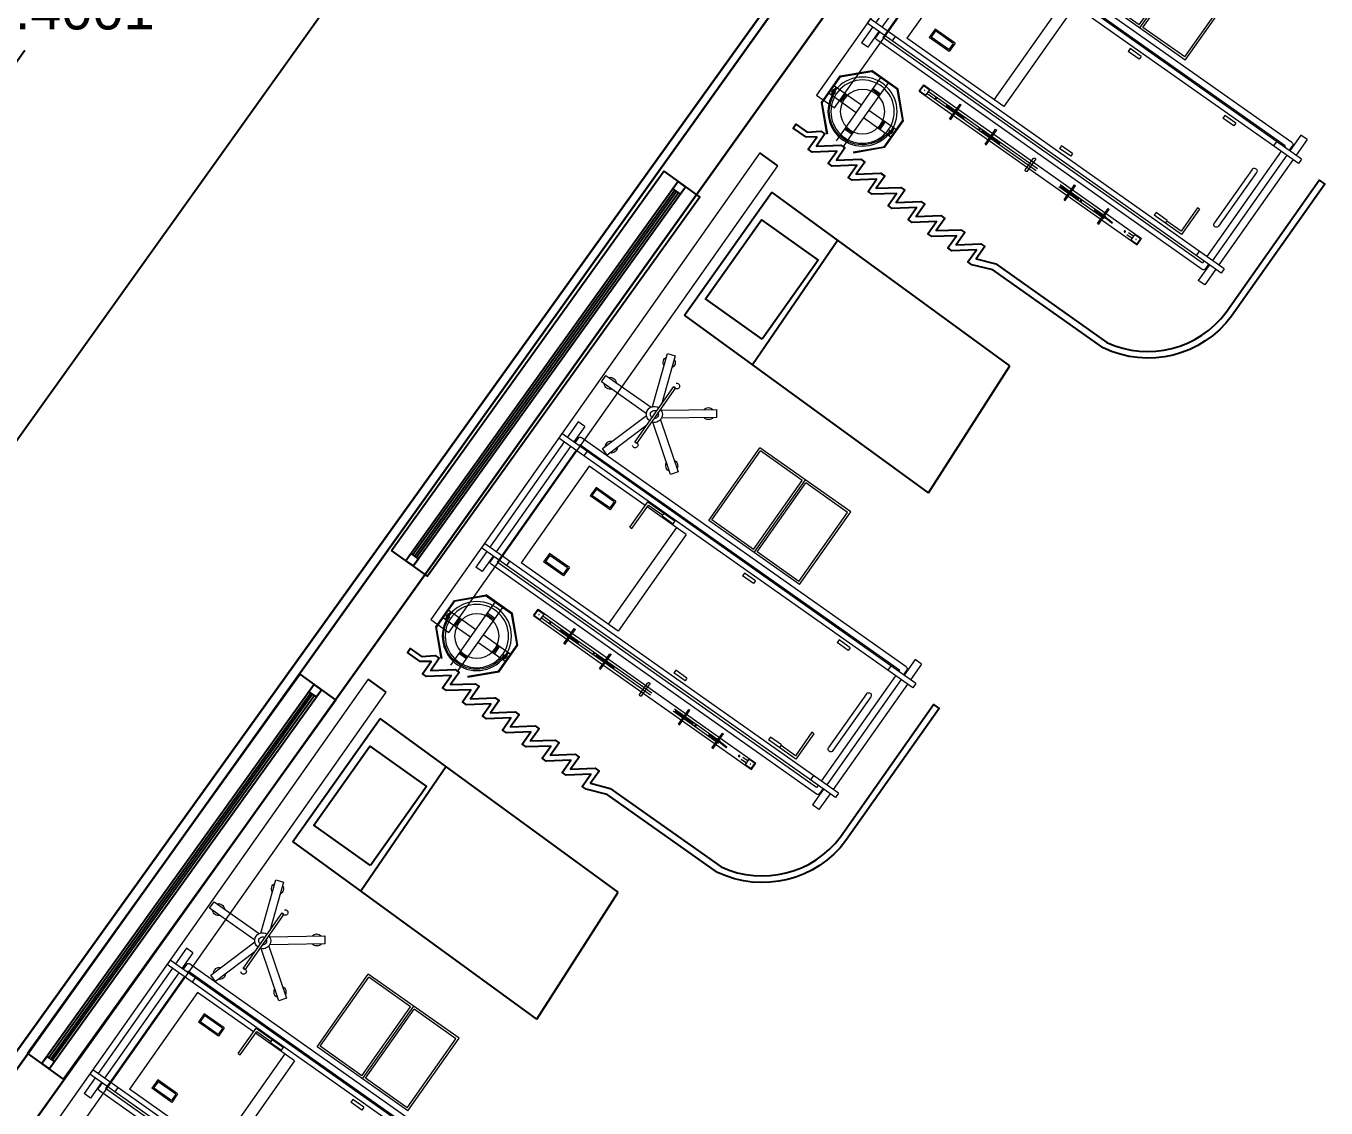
# Model space of a CAD drawing. Header units: metres. Extents: x 141303 to 146299, y 125960 to 127091.
# Drawn here: x 145999.69 to 146005.54, y 126191.57 to 126196.44 of the extents above; entities that cross this region are included whole.
import ezdxf

# ---------------------------------------------------------------- set-up
doc = ezdxf.new("R2010")
doc.units = ezdxf.units.M
doc.header["$MEASUREMENT"] = 0
doc.linetypes.add('C05 _MOB-EQUIP URGENCIAS Y TOCOCIRUGÍA$0$006_URGENCIAS & TOCOCIRUGÍA$0$03.-PRIMER NIVEL GENERAL$0$XR-PLANTA 3ER NIVEL$0$DASHED', pattern=[19.05, 12.7, -6.35])
doc.linetypes.add('C05 _MOB-EQUIP URGENCIAS Y TOCOCIRUGÍA$0$006_URGENCIAS & TOCOCIRUGÍA$0$03.-PRIMER NIVEL GENERAL$0$XR-PLANTA 3ER NIVEL$0$DASHED2', pattern=[0.375, 0.25, -0.125])
for name, color, linetype in [('DIMENSION', 50, 'Continuous'), ('door', 12, 'Continuous'), ('FURNITURE', 6, 'Continuous'), ('WINDOW', 244, 'Continuous')]:
    doc.layers.add(name, color=color, linetype=linetype)
doc.layers.add('NVMI_WALL', color=7, linetype='Continuous', lineweight=30)
doc.layers.add('PLINTH', color=80, linetype='Continuous', lineweight=30)
doc.layers.get('0').off()
doc.styles.get("Standard").update_dxf_attribs({"font": 'arial.ttf'})
doc.dimstyles.get("Standard").update_dxf_attribs({"dimtxt": 0.18, "dimasz": 0.18, "dimexe": 0.18, "dimexo": 0.0625, "dimgap": 0.09, "dimtad": 0, "dimtih": 1, "dimtoh": 1, "dimdec": 4, "dimzin": 0, "dimdsep": 46, "dimtxsty": 'Standard', "dimcen": 0.09, "dimadec": 0, "dimazin": 0, "dimtfac": 1, "dimtdec": 4, "dimtofl": 0, "dimtmove": 0, "dimatfit": 3, "dimfxl": 1, "dimtolj": 1, "dimtzin": 0, "dimarcsym": 0})

# ---------------------------------------------------------------- blocks, each defined once
blk = doc.blocks.new('C05 _MOB-EQUIP URGENCIAS Y TOCOCIRUGÍA$0$cortina antibacterial')
blk.add_lwpolyline([(300.2657, -580.6732), (300.2657, -580.6512), (300.2657, -580.6732), (300.1987, -580.6732), (300.2657, -580.7612), (300.2657, -580.7832), (300.1987, -580.7832), (300.2657, -580.8712), (300.2657, -580.8932), (300.1987, -580.8932), (300.2657, -580.9812), (300.2657, -581.0032), (300.1987, -581.0032), (300.2657, -581.0913), (300.2657, -581.1133), (300.1987, -581.1133), (300.2657, -581.2013), (300.2657, -581.2233), (300.1987, -581.2233), (300.2307, -581.3093), (300.2307, -581.9212, 0.354939), (300.6507, -582.2812), (301.3781, -582.2812), (301.3781, -582.3112), (300.6507, -582.3112, -0.359051), (300.2007, -581.9212), (300.2007, -581.3133), (300.1657, -581.2233), (300.1657, -581.2013), (300.2327, -581.2013), (300.1657, -581.1133), (300.1657, -581.0913), (300.2327, -581.0913), (300.1657, -581.0032), (300.1657, -580.9812), (300.2327, -580.9812), (300.1657, -580.8932), (300.1657, -580.8712), (300.2327, -580.8712), (300.1657, -580.7832), (300.1657, -580.7612), (300.2327, -580.7612), (300.1657, -580.6732), (300.1657, -580.6512), (300.2327, -580.6512), (300.1657, -580.5632), (300.1657, -580.5412), (300.2327, -580.5412), (300.1657, -580.4532), (300.1657, -580.4312), (300.2327, -580.4312), (300.1657, -580.3432), (300.1657, -580.3212), (300.2327, -580.3212), (300.2047, -580.2809), (300.2047, -580.2112), (300.2267, -580.2112), (300.2267, -580.2736), (300.2657, -580.3212), (300.2657, -580.3432), (300.1987, -580.3432), (300.2657, -580.4312), (300.2657, -580.4532), (300.1987, -580.4532), (300.2657, -580.5412), (300.2657, -580.5632), (300.1987, -580.5632), (300.2657, -580.6512)], format="xyb")
blk = doc.blocks.new('bed ward')
at = {"layer": 'FURNITURE'}
for p, q in [((142390.7997, 126644.8988), (142391.2231, 126645.4299)), ((142391.2231, 126645.4299), (142392.3074, 126644.6671)), ((142390.7997, 126644.8988), (142391.9101, 126644.1162)), ((142392.0066, 126644.8787), (142391.6003, 126644.3345)), ((142392.4102, 126644.7311), (142392.4922, 126644.6739)), ((142391.9101, 126644.1162), (142392.3074, 126644.6671))]:
    blk.add_line(p, q, dxfattribs=at)
at = {"layer": 'FURNITURE', "lineweight": 0}
for p, q in [((142390.9006, 126642.6528, 310.935), (142392.4102, 126644.7311, 310.935)), ((142392.4922, 126644.6739, 310.935), (142390.9815, 126642.5941, 310.935)), ((142391.4412, 126643.7209, 310.935), (142391.621, 126643.9684, 310.935)), ((142390.9815, 126642.5941, 310.935), (142390.9006, 126642.6528, 310.935))]:
    blk.add_line(p, q, dxfattribs=at)
at = {"layer": 'FURNITURE', "linetype": 'Continuous', "lineweight": 0}
for p, q in [((142390.0056, 126644.5686, 310.935), (142389.9915, 126644.5492, 310.935)), ((142390.0056, 126644.5686, 310.935), (142391.5833, 126643.4226, 310.935)), ((142390.0804, 126644.6205, 310.935), (142390.0299, 126644.551, 310.935)), ((142390.1087, 126644.6, 310.935), (142390.0582, 126644.5304, 310.935)), ((142390.0804, 126644.6205, 310.935), (142390.1087, 126644.6, 310.935)), ((142390.0157, 126644.5315, 310.935), (142389.6749, 126644.0623, 310.935)), ((142390.0441, 126644.511, 310.935), (142389.7032, 126644.0417, 310.935)), ((142389.9915, 126644.5492, 310.935), (142391.5692, 126643.4032, 310.935)), ((142390.0766, 126644.5491, 310.935), (142390.0614, 126644.5281, 310.935)), ((142390.086, 126644.5176, 310.935), (142390.0824, 126644.5128, 310.935)), ((142390.086, 126644.5176, 310.935), (142391.5099, 126643.4833, 310.935)), ((142390.0906, 126644.5513, 310.935), (142391.5388, 126643.4994, 310.935)), ((142390.5962, 126644.2164, 310.935), (142390.8313, 126644.54, 310.935)), ((142390.6102, 126644.2186, 310.935), (142390.8335, 126644.526, 310.935)), ((142390.8313, 126644.54, 310.935), (142391.2359, 126644.2462, 310.935)), ((142390.8335, 126644.526, 310.935), (142391.0196, 126644.3909, 310.935)), ((142390.0683, 126644.4933, 310.935), (142389.7275, 126644.0241, 310.935)), ((142390.1172, 126644.4875, 310.935), (142390.1031, 126644.4681, 310.935)), ((142390.7963, 126644.0834, 310.935), (142391.0196, 126644.3909, 310.935)), ((142390.7985, 126644.0694, 310.935), (142391.0336, 126644.3931, 310.935)), ((142390.014, 126644.3573, 310.935), (142389.8401, 126644.1178, 310.935)), ((142390.0334, 126644.3432, 310.935), (142389.8595, 126644.1037, 310.935)), ((142390.2537, 126644.3402, 310.935), (142390.2449, 126644.328, 310.935)), ((142390.2537, 126644.3402, 310.935), (142390.3031, 126644.3043, 310.935)), ((142390.8125, 126644.0717, 310.935), (142391.0358, 126644.3791, 310.935)), ((142391.0358, 126644.3791, 310.935), (142391.2219, 126644.2439, 310.935)), ((142390.2449, 126644.328, 310.935), (142390.2942, 126644.2922, 310.935)), ((142390.3031, 126644.3043, 310.935), (142390.2942, 126644.2922, 310.935)), ((142390.5962, 126644.2164, 310.935), (142391.0008, 126643.9225, 310.935)), ((142390.6102, 126644.2186, 310.935), (142390.7963, 126644.0834, 310.935)), ((142390.9986, 126643.9365, 310.935), (142391.2219, 126644.2439, 310.935)), ((142391.0008, 126643.9225, 310.935), (142391.2359, 126644.2462, 310.935)), ((142389.6608, 126644.0429, 310.935), (142389.6102, 126643.9733, 310.935)), ((142389.6506, 126644.0799, 310.935), (142389.6365, 126644.0605, 310.935)), ((142389.6365, 126644.0605, 310.935), (142391.2142, 126642.9145, 310.935)), ((142389.6506, 126644.0799, 310.935), (142391.2283, 126642.9339, 310.935)), ((142389.9399, 126644.0613, 310.935), (142389.8577, 126643.9481, 310.935)), ((142389.9489, 126644.0548, 310.935), (142389.8731, 126643.9504, 310.935)), ((142389.9399, 126644.0613, 310.935), (142389.9489, 126644.0548, 310.935)), ((142390.8125, 126644.0717, 310.935), (142390.9986, 126643.9365, 310.935)), ((142389.6891, 126644.0223, 310.935), (142389.6386, 126643.9527, 310.935)), ((142389.6922, 126644.02, 310.935), (142389.6769, 126643.999, 310.935)), ((142389.6791, 126643.985, 310.935), (142391.1296, 126642.9314, 310.935)), ((142389.7134, 126644.0047, 310.935), (142389.7063, 126643.9949, 310.935)), ((142389.7063, 126643.9949, 310.935), (142391.1303, 126642.9606, 310.935)), ((142389.7623, 126643.9988, 310.935), (142389.7482, 126643.9794, 310.935)), ((142390.6752, 126644.034, 310.935), (142390.6664, 126644.0218, 310.935)), ((142390.6664, 126644.0218, 310.935), (142390.7158, 126643.986, 310.935)), ((142390.6752, 126644.034, 310.935), (142390.7246, 126643.9981, 310.935)), ((142390.7246, 126643.9981, 310.935), (142390.7158, 126643.986, 310.935)), ((142389.6102, 126643.9733, 310.935), (142389.6386, 126643.9527, 310.935)), ((142389.8577, 126643.9481, 310.935), (142389.9798, 126643.8593, 310.935)), ((142389.8731, 126643.9504, 310.935), (142389.9369, 126643.904, 310.935)), ((142389.9393, 126643.9073, 310.935), (142389.9305, 126643.8952, 310.935)), ((142389.9393, 126643.9073, 310.935), (142389.9886, 126643.8714, 310.935)), ((142389.9886, 126643.8714, 310.935), (142389.9798, 126643.8593, 310.935)), ((142390.9733, 126643.8063, 310.935), (142390.6607, 126643.3759, 310.935)), ((142390.9733, 126643.8063, 310.935), (142391.1477, 126643.6797, 310.935)), ((142390.5577, 126643.2931, 310.935), (142389.899, 126643.7716, 310.935)), ((142391.017, 126643.7746, 310.935), (142390.7044, 126643.3441, 310.935)), ((142391.0378, 126643.7664, 310.935), (142391.0466, 126643.7786, 310.935)), ((142391.0872, 126643.7306, 310.935), (142391.0378, 126643.7664, 310.935)), ((142391.1688, 126643.6898, 310.935), (142391.0466, 126643.7786, 310.935)), ((142390.5371, 126643.2647, 310.935), (142389.8784, 126643.7432, 310.935)), ((142391.0775, 126643.5831, 310.935), (142391.1533, 126643.6875, 310.935)), ((142391.0865, 126643.5765, 310.935), (142391.1688, 126643.6898, 310.935)), ((142391.0872, 126643.7306, 310.935), (142391.096, 126643.7427, 310.935)), ((142391.1533, 126643.6875, 310.935), (142391.0895, 126643.7338, 310.935)), ((142390.0073, 126643.6676, 310.935), (142390.0089, 126643.6701, 310.935)), ((142390.0073, 126643.6676, 310.935), (142390.0516, 126643.6395, 310.935)), ((142390.0089, 126643.6701, 310.935), (142390.0532, 126643.6419, 310.935)), ((142390.089, 126643.6119, 310.935), (142390.0089, 126643.6701, 310.935)), ((142390.0462, 126643.6425, 310.935), (142390.0905, 126643.6143, 310.935)), ((142391.1567, 126643.6731, 310.935), (142391.4054, 126643.4925, 310.935)), ((142390.3608, 126643.6011, 310.935), (142390.352, 126643.589, 310.935)), ((142390.352, 126643.589, 310.935), (142390.4014, 126643.5531, 310.935)), ((142390.3608, 126643.6011, 310.935), (142390.4102, 126643.5653, 310.935)), ((142391.0865, 126643.5765, 310.935), (142391.0775, 126643.5831, 310.935)), ((142390.1567, 126643.5591, 310.935), (142390.1583, 126643.5616, 310.935)), ((142390.1567, 126643.5591, 310.935), (142390.201, 126643.531, 310.935)), ((142390.2384, 126643.5034, 310.935), (142390.1583, 126643.5616, 310.935)), ((142390.1583, 126643.5616, 310.935), (142390.2026, 126643.5334, 310.935)), ((142390.1941, 126643.5315, 310.935), (142390.2384, 126643.5034, 310.935)), ((142390.1956, 126643.534, 310.935), (142390.2399, 126643.5058, 310.935)), ((142390.4102, 126643.5653, 310.935), (142390.4014, 126643.5531, 310.935)), ((142391.2158, 126643.5548, 310.935), (142391.1888, 126643.5176, 310.935)), ((142391.1888, 126643.5176, 310.935), (142391.2778, 126643.4529, 310.935)), ((142391.2171, 126643.5464, 310.935), (142391.1972, 126643.5189, 310.935)), ((142391.1972, 126643.5189, 310.935), (142391.2765, 126643.4613, 310.935)), ((142391.2158, 126643.5548, 310.935), (142391.3048, 126643.4901, 310.935)), ((142391.2171, 126643.5464, 310.935), (142391.2964, 126643.4888, 310.935)), ((142391.5812, 126643.5304, 310.935), (142391.5307, 126643.4608, 310.935)), ((142391.5812, 126643.5304, 310.935), (142391.6096, 126643.5098, 310.935)), ((142390.2384, 126643.5034, 310.935), (142390.2399, 126643.5058, 310.935)), ((142391.4054, 126643.4925, 310.935), (142391.0927, 126643.062, 310.935)), ((142391.4923, 126643.459, 310.935), (142391.1303, 126642.9606, 310.935)), ((142391.2964, 126643.4888, 310.935), (142391.2765, 126643.4613, 310.935)), ((142391.3048, 126643.4901, 310.935), (142391.2778, 126643.4529, 310.935)), ((142391.4716, 126643.5037, 310.935), (142391.4575, 126643.4843, 310.935)), ((142391.5099, 126643.4833, 310.935), (142391.5064, 126643.4784, 310.935)), ((142391.541, 126643.4854, 310.935), (142391.5257, 126643.4644, 310.935)), ((142391.6096, 126643.5098, 310.935), (142391.559, 126643.4402, 310.935)), ((142391.5166, 126643.4414, 310.935), (142391.1757, 126642.9721, 310.935)), ((142391.5449, 126643.4208, 310.935), (142391.204, 126642.9515, 310.935)), ((142391.5833, 126643.4226, 310.935), (142391.5692, 126643.4032, 310.935)), ((142390.6607, 126643.3759, 310.935), (142391.0927, 126643.062, 310.935)), ((142390.5082, 126643.3038, 310.935), (142390.5097, 126643.3063, 310.935)), ((142390.5082, 126643.3038, 310.935), (142390.5525, 126643.2757, 310.935)), ((142390.5097, 126643.3063, 310.935), (142390.554, 126643.2781, 310.935)), ((142390.5898, 126643.2481, 310.935), (142390.5097, 126643.3063, 310.935)), ((142390.5471, 126643.2787, 310.935), (142390.5914, 126643.2506, 310.935)), ((142390.5491, 126643.2813, 310.935), (142390.5712, 126643.3117, 310.935)), ((142390.5455, 126643.2763, 310.935), (142390.5898, 126643.2481, 310.935)), ((142390.5898, 126643.2481, 310.935), (142390.5914, 126643.2506, 310.935)), ((142391.0019, 126643.2603, 310.935), (142390.9749, 126643.223, 310.935)), ((142390.9749, 126643.223, 310.935), (142391.0639, 126643.1584, 310.935)), ((142391.0032, 126643.2519, 310.935), (142390.9832, 126643.2244, 310.935)), ((142390.9832, 126643.2244, 310.935), (142391.0625, 126643.1668, 310.935)), ((142391.0019, 126643.2603, 310.935), (142391.0909, 126643.1956, 310.935)), ((142391.0032, 126643.2519, 310.935), (142391.0825, 126643.1943, 310.935)), ((142390.667, 126643.1885, 310.935), (142390.6685, 126643.1909, 310.935)), ((142390.667, 126643.1885, 310.935), (142390.7113, 126643.1603, 310.935)), ((142390.6685, 126643.1909, 310.935), (142390.7128, 126643.1628, 310.935)), ((142390.7486, 126643.1328, 310.935), (142390.6685, 126643.1909, 310.935)), ((142390.7043, 126643.1609, 310.935), (142390.7486, 126643.1328, 310.935)), ((142390.7059, 126643.1634, 310.935), (142390.7502, 126643.1352, 310.935)), ((142391.0825, 126643.1943, 310.935), (142391.0625, 126643.1668, 310.935)), ((142391.0909, 126643.1956, 310.935), (142391.0639, 126643.1584, 310.935)), ((142390.7486, 126643.1328, 310.935), (142390.7502, 126643.1352, 310.935)), ((142391.1167, 126643.015, 310.935), (142391.1026, 126642.9956, 310.935)), ((142390.66, 126642.8107, 310.935), (142390.7458, 126642.9288, 310.935)), ((142390.6633, 126642.8083, 310.935), (142390.7491, 126642.9264, 310.935)), ((142390.7458, 126642.9288, 310.935), (142390.8882, 126642.9514, 310.935)), ((142390.7464, 126642.9248, 310.935), (142390.8889, 126642.9474, 310.935)), ((142390.8858, 126642.9481, 310.935), (142391.004, 126642.8623, 310.935)), ((142390.8882, 126642.9514, 310.935), (142391.0064, 126642.8656, 310.935)), ((142391.1616, 126642.9527, 310.935), (142391.1111, 126642.8831, 310.935)), ((142391.1899, 126642.9321, 310.935), (142391.1394, 126642.8625, 310.935)), ((142391.1589, 126642.9547, 310.935), (142391.1436, 126642.9336, 310.935)), ((142391.2283, 126642.9339, 310.935), (142391.2142, 126642.9145, 310.935)), ((142390.7037, 126642.8445, 310.935), (142390.7272, 126642.8768, 310.935)), ((142390.7069, 126642.8421, 310.935), (142390.7304, 126642.8745, 310.935)), ((142390.7075, 126642.8565, 310.935), (142390.7169, 126642.8695, 310.935)), ((142390.7149, 126642.8864, 310.935), (142390.7716, 126642.8452, 310.935)), ((142390.7169, 126642.8695, 310.935), (142390.7201, 126642.8671, 310.935)), ((142390.7272, 126642.8768, 310.935), (142390.7304, 126642.8745, 310.935)), ((142390.8895, 126642.8638, 310.935), (142390.9307, 126642.9206, 310.935)), ((142390.893, 126642.8687, 310.935), (142390.9262, 126642.8446, 310.935)), ((142390.9227, 126642.8398, 310.935), (142390.9639, 126642.8965, 310.935)), ((142391.1111, 126642.8831, 310.935), (142391.1394, 126642.8625, 310.935)), ((142390.6825, 126642.6682, 310.935), (142390.66, 126642.8107, 310.935)), ((142390.6866, 126642.6689, 310.935), (142390.664, 126642.8114, 310.935)), ((142390.6908, 126642.8532, 310.935), (142390.7475, 126642.812, 310.935)), ((142390.7037, 126642.8445, 310.935), (142390.7069, 126642.8421, 310.935)), ((142390.7075, 126642.8565, 310.935), (142390.7107, 126642.8542, 310.935)), ((142390.7186, 126642.8583, 310.935), (142390.7292, 126642.8507, 310.935)), ((142390.7427, 126642.8155, 310.935), (142390.7668, 126642.8487, 310.935)), ((142390.7475, 126642.812, 310.935), (142390.7716, 126642.8452, 310.935)), ((142390.8895, 126642.8638, 310.935), (142390.9227, 126642.8398, 310.935)), ((142391.0249, 126642.7225, 310.935), (142391.0023, 126642.865, 310.935)), ((142391.0289, 126642.7231, 310.935), (142391.0064, 126642.8656, 310.935)), ((142390.725, 126642.6374, 310.935), (142390.7662, 126642.6941, 310.935)), ((142390.7662, 126642.6941, 310.935), (142390.7994, 126642.67, 310.935)), ((142390.9173, 126642.6887, 310.935), (142390.9414, 126642.7219, 310.935)), ((142390.9221, 126642.6852, 310.935), (142390.9462, 126642.7183, 310.935)), ((142390.9398, 126642.6074, 310.935), (142391.0256, 126642.7256, 310.935)), ((142390.9414, 126642.7219, 310.935), (142390.9981, 126642.6807, 310.935)), ((142390.9431, 126642.605, 310.935), (142391.0289, 126642.7231, 310.935)), ((142390.9585, 126642.6594, 310.935), (142390.982, 126642.6917, 310.935)), ((142390.982, 126642.6917, 310.935), (142390.9853, 126642.6894, 310.935)), ((142390.7582, 126642.6133, 310.935), (142390.7994, 126642.67, 310.935)), ((142390.7627, 126642.6892, 310.935), (142390.7959, 126642.6652, 310.935)), ((142390.9173, 126642.6887, 310.935), (142390.974, 126642.6475, 310.935)), ((142390.9585, 126642.6594, 310.935), (142390.9618, 126642.657, 310.935)), ((142390.9618, 126642.657, 310.935), (142390.9853, 126642.6894, 310.935)), ((142390.9654, 126642.6791, 310.935), (142390.9703, 126642.6755, 310.935)), ((142390.9688, 126642.6667, 310.935), (142390.972, 126642.6644, 310.935)), ((142390.972, 126642.6644, 310.935), (142390.9814, 126642.6773, 310.935)), ((142390.9782, 126642.6797, 310.935), (142390.9814, 126642.6773, 310.935)), ((142390.8, 126642.5865, 310.935), (142390.9425, 126642.6091, 310.935)), ((142390.8007, 126642.5824, 310.935), (142390.9431, 126642.605, 310.935))]:
    blk.add_line(p, q, dxfattribs=at)
at = {"layer": 'FURNITURE', "linetype": 'C05 _MOB-EQUIP URGENCIAS Y TOCOCIRUGÍA$0$006_URGENCIAS & TOCOCIRUGÍA$0$03.-PRIMER NIVEL GENERAL$0$XR-PLANTA 3ER NIVEL$0$DASHED2', "lineweight": 0}
for p, q in [((142389.8784, 126643.7432, 310.935), (142389.899, 126643.7716, 310.935)), ((142389.8834, 126643.7458, 310.935), (142389.8981, 126643.766, 310.935)), ((142389.9237, 126643.7505, 310.935), (142389.9016, 126643.7666, 310.935)), ((142389.9096, 126643.7268, 310.935), (142389.9243, 126643.747, 310.935)), ((142389.9061, 126643.7262, 310.935), (142389.8839, 126643.7423, 310.935)), ((142390.5442, 126643.2745, 310.935), (142389.9137, 126643.7324, 310.935)), ((142390.5506, 126643.2834, 310.935), (142389.9202, 126643.7413, 310.935)), ((142390.0228, 126643.6099, 310.935), (142390.0447, 126643.6401, 310.935)), ((142390.0275, 126643.6065, 310.935), (142390.0496, 126643.6369, 310.935)), ((142390.0447, 126643.6401, 310.935), (142390.089, 126643.6119, 310.935)), ((142390.0483, 126643.645, 310.935), (142390.0704, 126643.6755, 310.935)), ((142390.0532, 126643.6419, 310.935), (142390.0751, 126643.6721, 310.935)), ((142390.0751, 126643.6721, 310.935), (142390.0704, 126643.6755, 310.935)), ((142390.0275, 126643.6065, 310.935), (142390.0228, 126643.6099, 310.935)), ((142390.089, 126643.6119, 310.935), (142390.0905, 126643.6143, 310.935)), ((142390.1722, 126643.5014, 310.935), (142390.1941, 126643.5315, 310.935)), ((142390.1769, 126643.498, 310.935), (142390.199, 126643.5284, 310.935)), ((142390.1977, 126643.5365, 310.935), (142390.2198, 126643.567, 310.935)), ((142390.2026, 126643.5334, 310.935), (142390.2245, 126643.5635, 310.935)), ((142390.2245, 126643.5635, 310.935), (142390.2198, 126643.567, 310.935)), ((142390.1769, 126643.498, 310.935), (142390.1722, 126643.5014, 310.935)), ((142390.3516, 126643.3837, 310.935), (142390.3873, 126643.4327, 310.935)), ((142390.361, 126643.3768, 310.935), (142390.3966, 126643.4259, 310.935)), ((142390.554, 126643.2781, 310.935), (142390.5759, 126643.3083, 310.935)), ((142390.7095, 126643.168, 310.935), (142390.5553, 126643.2799, 310.935)), ((142390.7165, 126643.1777, 310.935), (142390.5624, 126643.2897, 310.935)), ((142390.5759, 126643.3083, 310.935), (142390.5712, 126643.3117, 310.935)), ((142390.5236, 126643.2461, 310.935), (142390.5455, 126643.2763, 310.935)), ((142390.5283, 126643.2427, 310.935), (142390.5236, 126643.2461, 310.935)), ((142390.5283, 126643.2427, 310.935), (142390.5504, 126643.2732, 310.935)), ((142390.6959, 126643.1494, 310.935), (142390.5418, 126643.2613, 310.935)), ((142390.703, 126643.1591, 310.935), (142390.5489, 126643.271, 310.935)), ((142390.6824, 126643.1308, 310.935), (142390.7043, 126643.1609, 310.935)), ((142390.7079, 126643.1659, 310.935), (142390.73, 126643.1963, 310.935)), ((142390.7128, 126643.1628, 310.935), (142390.7347, 126643.1929, 310.935)), ((142390.8346, 126643.0771, 310.935), (142390.7141, 126643.1646, 310.935)), ((142390.8699, 126643.0663, 310.935), (142390.7212, 126643.1743, 310.935)), ((142390.7347, 126643.1929, 310.935), (142390.73, 126643.1963, 310.935)), ((142390.6871, 126643.1274, 310.935), (142390.6824, 126643.1308, 310.935)), ((142390.6871, 126643.1274, 310.935), (142390.7092, 126643.1578, 310.935)), ((142390.8493, 126643.038, 310.935), (142390.7006, 126643.146, 310.935)), ((142390.8281, 126643.0682, 310.935), (142390.7077, 126643.1557, 310.935)), ((142390.824, 126643.0625, 310.935), (142390.8387, 126643.0828, 310.935)), ((142390.8467, 126643.043, 310.935), (142390.8246, 126643.0591, 310.935)), ((142390.8644, 126643.0672, 310.935), (142390.8422, 126643.0833, 310.935)), ((142390.8493, 126643.038, 310.935), (142390.8699, 126643.0663, 310.935)), ((142390.8502, 126643.0435, 310.935), (142390.8649, 126643.0637, 310.935))]:
    blk.add_line(p, q, dxfattribs=at)
at = {"layer": 'FURNITURE', "linetype": 'C05 _MOB-EQUIP URGENCIAS Y TOCOCIRUGÍA$0$006_URGENCIAS & TOCOCIRUGÍA$0$03.-PRIMER NIVEL GENERAL$0$XR-PLANTA 3ER NIVEL$0$DASHED', "lineweight": 0}
for p, q in [((142390.7475, 126642.812, 310.935), (142390.8158, 126642.7624, 310.935)), ((142390.7662, 126642.6941, 310.935), (142390.8895, 126642.8638, 310.935)), ((142390.7716, 126642.8452, 310.935), (142390.8399, 126642.7956, 310.935)), ((142390.7994, 126642.67, 310.935), (142390.9227, 126642.8398, 310.935)), ((142390.8731, 126642.7715, 310.935), (142390.9414, 126642.7219, 310.935)), ((142390.849, 126642.7383, 310.935), (142390.9173, 126642.6887, 310.935))]:
    blk.add_line(p, q, dxfattribs=at)
at = {"layer": 'FURNITURE'}
blk.add_lwpolyline([(142391.695, 126644.4122), (142391.9489, 126644.2293), (142392.204, 126644.5834), (142391.9501, 126644.7663)], close=True, dxfattribs=at)
at = {"layer": 'FURNITURE', "lineweight": 0, "elevation": 310.935}
for points in [[(142391.5386, 126643.8799), (142391.4621, 126644.1159), (142391.4278, 126644.1048), (142391.5043, 126643.8688)], [(142391.567, 126643.8476), (142391.7708, 126643.9891), (142391.7503, 126644.0187), (142391.5632, 126643.8888)], [(142391.4998, 126643.8626), (142391.2517, 126643.862), (142391.2518, 126643.8259), (142391.4999, 126643.8265)], [(142391.4962, 126643.7966), (142391.4263, 126643.5851), (142391.4605, 126643.5738), (142391.5384, 126643.8093)], [(142391.5457, 126643.8117), (142391.7464, 126643.6658), (142391.7676, 126643.6949), (142391.5669, 126643.8408)]]:
    blk.add_lwpolyline(points, dxfattribs=at)
blk.add_lwpolyline([(142391.6317, 126643.9831, 2.414214), (142391.6211, 126643.9685), (142391.6138, 126643.9738), (142391.4338, 126643.726), (142391.4411, 126643.7207, 2.414214), (142391.4305, 126643.7061)], format="xyb", dxfattribs=at)
at = {"layer": 'FURNITURE', "linetype": 'C05 _MOB-EQUIP URGENCIAS Y TOCOCIRUGÍA$0$006_URGENCIAS & TOCOCIRUGÍA$0$03.-PRIMER NIVEL GENERAL$0$XR-PLANTA 3ER NIVEL$0$DASHED2', "lineweight": 0}
for centre, radius in [((142389.9033, 126643.7468, 310.935), 0.000769), ((142389.9534, 126643.7104, 310.935), 0.003), ((142390.1476, 126643.5693, 310.935), 0.003), ((142390.6007, 126643.2402, 310.935), 0.003), ((142390.7949, 126643.0992, 310.935), 0.003), ((142390.8454, 126643.0625, 310.935), 0.000769)]:
    blk.add_circle(centre, radius, dxfattribs=at)
at = {"layer": 'FURNITURE', "linetype": 'Continuous', "lineweight": 0}
for radius in [0.1555, 0.1425, 0.1]:
    blk.add_circle((142390.8445, 126642.7669, 310.935), radius, dxfattribs=at)
for centre, radius, start, end in [((142390.0847, 126644.5432, 310.935), 0.01, 54.006, 144.006), ((142390.0237, 126644.3502, 310.935), 0.012, 324.006, 144.006), ((142389.8498, 126644.1108, 310.935), 0.012, 144.006, 324.006), ((142389.685, 126643.9931, 310.935), 0.01, 144.006, 234.006), ((142391.5329, 126643.4913, 310.935), 0.01, 324.006, 54.006), ((142391.1355, 126642.9395, 310.935), 0.01, 234.006, 324.006), ((142390.8445, 126642.7669, 310.935), 0.1495, 144.006, 324.006)]:
    blk.add_arc(centre, radius, start, end, dxfattribs=at)
at = {"layer": 'FURNITURE', "lineweight": 0}
for centre, radius, start, end in [((142391.4561, 126644.0761, 310.935), 0.027, 329.76187, 66.14124), ((142391.4561, 126644.0761, 310.935), 0.027, 149.76187, 246.14124), ((142391.731, 126643.9833, 310.935), 0.027, 76.56714, 172.94651), ((142391.731, 126643.9833, 310.935), 0.027, 256.56714, 352.94651), ((142391.2878, 126643.8441, 310.935), 0.027, 41.94298, 138.32235), ((142391.5311, 126643.8446, 310.935), 0.036, 68.48351, 219.52848), ((142391.5311, 126643.8446, 310.935), 0.036, 234.006, 54.006), ((142391.5311, 126643.8446, 310.935), 0.018, 84.006, 204.006), ((142391.2878, 126643.8441, 310.935), 0.027, 221.94298, 318.32235), ((142391.5311, 126643.8446, 310.935), 0.018, 234.006, 54.006), ((142391.7278, 126643.7015, 310.935), 0.027, 185.7848, 282.16417), ((142391.7278, 126643.7015, 310.935), 0.027, 5.7848, 102.16417), ((142391.4547, 126643.6136, 310.935), 0.027, 113.50803, 209.8874), ((142391.4547, 126643.6136, 310.935), 0.027, 293.50803, 29.8874)]:
    blk.add_arc(centre, radius, start, end, dxfattribs=at)
at = {"layer": 'FURNITURE', "linetype": 'C05 _MOB-EQUIP URGENCIAS Y TOCOCIRUGÍA$0$006_URGENCIAS & TOCOCIRUGÍA$0$03.-PRIMER NIVEL GENERAL$0$XR-PLANTA 3ER NIVEL$0$DASHED2', "lineweight": 0}
for centre, radius, start, end in [((142389.8854, 126643.7443, 310.935), 0.0025, 144.006, 234.006), ((142389.9001, 126643.7646, 310.935), 0.0025, 54.006, 144.006), ((142389.9223, 126643.7485, 310.935), 0.0025, 324.006, 54.006), ((142389.9076, 126643.7282, 310.935), 0.0025, 234.006, 324.006), ((142390.3919, 126643.4293, 310.935), 0.0058, 324.006, 144.006), ((142390.3563, 126643.3803, 310.935), 0.0058, 144.006, 324.006), ((142390.826, 126643.0611, 310.935), 0.0025, 144.006, 234.006), ((142390.8407, 126643.0813, 310.935), 0.0025, 54.006, 144.006), ((142390.8482, 126643.045, 310.935), 0.0025, 234.006, 324.006), ((142390.8629, 126643.0652, 310.935), 0.0025, 324.006, 54.006)]:
    blk.add_arc(centre, radius, start, end, dxfattribs=at)
at = {"layer": 'FURNITURE', "lineweight": 0, "xscale": -1, "rotation": 234.0059966302266}
blk.add_blockref('C05 _MOB-EQUIP URGENCIAS Y TOCOCIRUGÍA$0$cortina antibacterial', (142683.8811, 126058.568, 310.935), dxfattribs=at)
blk = doc.blocks.new('*D345')
at = {"layer": 'Defpoints', "color": 0, "transparency": 16777216}
for p in [(146010.853, 126210.257), (146012.1923, 126209.2996), (145995.7249, 126186.2643)]:
    blk.add_point(p, dxfattribs=at)
at = {"layer": 'DIMENSION', "color": 0, "lineweight": -2, "transparency": 16777216}
for p, q in [((146012.1414, 126209.3359), (146010.7065, 126210.3617)), ((146010.7483, 126210.1106), (146002.7494, 126198.9214)), ((145994.4903, 126187.3682), (146002.4892, 126198.5574)), ((145995.6741, 126186.3007), (145994.2392, 126187.3265))]:
    blk.add_line(p, q, dxfattribs=at)
at = {"layer": 'DIMENSION', "color": 0, "transparency": 16777216}
for points in [[(146010.7239, 126210.128), (146010.7727, 126210.0931), (146010.853, 126210.257)], [(145994.4659, 126187.3857), (145994.5147, 126187.3508), (145994.3856, 126187.2218)]]:
    blk.add_solid(points, dxfattribs=at)
at = {"layer": 'DIMENSION', "color": 0, "transparency": 16777216, "insert": (146002.6193, 126198.7394), "char_height": 0.18, "attachment_point": 5}
blk.add_mtext('\\A1;28.3160', dxfattribs=at)
blk = doc.blocks.new('*D346')
at = {"layer": 'Defpoints', "color": 0, "transparency": 16777216}
for p in [(146003.7627, 126204.386), (146004.8715, 126203.5934), (145993.6435, 126190.2309)]:
    blk.add_point(p, dxfattribs=at)
at = {"layer": 'DIMENSION', "color": 0, "lineweight": -2, "transparency": 16777216}
for p, q in [((146003.8135, 126204.3497), (146005.0179, 126203.4887)), ((146004.7668, 126203.4469), (145999.9419, 126196.6977)), ((145994.857, 126189.5847), (145999.6818, 126196.3339)), ((145993.6944, 126190.1945), (145994.8987, 126189.3336))]:
    blk.add_line(p, q, dxfattribs=at)
at = {"layer": 'DIMENSION', "color": 0, "transparency": 16777216}
for points in [[(146004.7424, 126203.4644), (146004.7912, 126203.4295), (146004.8715, 126203.5934)], [(145994.8326, 126189.6021), (145994.8814, 126189.5672), (145994.7523, 126189.4383)]]:
    blk.add_solid(points, dxfattribs=at)
at = {"layer": 'DIMENSION', "color": 0, "transparency": 16777216, "insert": (145999.8119, 126196.5158), "char_height": 0.18, "attachment_point": 5}
blk.add_mtext('\\A1;17.4001', dxfattribs=at)
blk = doc.blocks.new('C05 _MUROS URGENCIAS Y TOCOCIRUGÍA$0$VENTANA FACH  2.10 X 1.00')
at = {"elevation": 0}
for points in [[(194.1996, -606.5435), (194.1996, -606.5835), (194.2396, -606.5835), (194.2396, -606.5435)], [(196.2596, -606.5435), (196.2596, -606.5835), (196.2996, -606.5835), (196.2996, -606.5435)]]:
    blk.add_lwpolyline(points, close=True, dxfattribs=at)
at = {"layer": 'door', "linetype": 'ByBlock', "elevation": 0}
for points in [[(196.2996, -606.6635), (194.1996, -606.6635), (194.1996, -606.4635), (196.2996, -606.4635), (196.2996, -606.6635)], [(194.2396, -606.5535), (196.2596, -606.5535)], [(194.2396, -606.5635), (196.2596, -606.5635)], [(194.2396, -606.5735), (196.2596, -606.5735)]]:
    blk.add_lwpolyline(points, dxfattribs=at)
blk.add_lwpolyline([(194.1996, -606.5835), (196.2996, -606.5835), (196.2996, -606.5435), (194.1996, -606.5435)], close=True, dxfattribs=at)

msp = doc.modelspace()

# ---------------------------------------------------------------- linework, layer by layer
at = {"layer": 'NVMI_WALL'}
for p, q in [((145995.72492, 126186.26434), (146009.92419, 126206.12688)), ((145996.00394, 126186.31073), (146010.08644, 126206.00994)), ((145996.00394, 126186.31073), (146007.05359, 126201.76746))]:
    msp.add_line(p, q, dxfattribs=at)
at = {"layer": 'PLINTH'}
msp.add_line((146012.19228, 126209.29958), (145995.67408, 126186.30068), dxfattribs=at)

# ---------------------------------------------------------------- block references
at = {"layer": 'FURNITURE', "xscale": -1, "rotation": 288.7996337533556}
for p in [(72003.73268, -49410.27633), (72001.99696, -49412.63603), (72000.23416, -49415.00416)]:
    msp.add_blockref('bed ward', p, dxfattribs=at)
at = {"layer": 'WINDOW', "lineweight": 0, "extrusion": (1.344e-23, 1.53822e-23, -1), "xscale": -1, "rotation": 125.6854438093521}
for p in [(-146608.59242, 125999.63624, 0), (-146606.95409, 125997.37373, 0)]:
    msp.add_blockref('C05 _MUROS URGENCIAS Y TOCOCIRUGÍA$0$VENTANA FACH  2.10 X 1.00', p, dxfattribs=at)

# ---------------------------------------------------------------- dimensions: what is measured, and where the dimension line sits
at = {"layer": 'DIMENSION'}
for p1, p2, distance, picture, middle in [((145995.72492, 126186.26434), (146012.19228, 126209.29958), 1.64634, '*D345', (146002.6193, 126198.7394)), ((145993.64353, 126190.23089), (146003.76269, 126204.386), -1.36295, '*D346', (145999.81188, 126196.51582))]:
    dim = msp.add_aligned_dim(p1=p1, p2=p2, distance=distance, dimstyle='Standard', dxfattribs=at)
    dim.commit()
    dim.dimension.update_dxf_attribs({"geometry": picture, "text_midpoint": middle})

doc.saveas('drawing.dxf')
